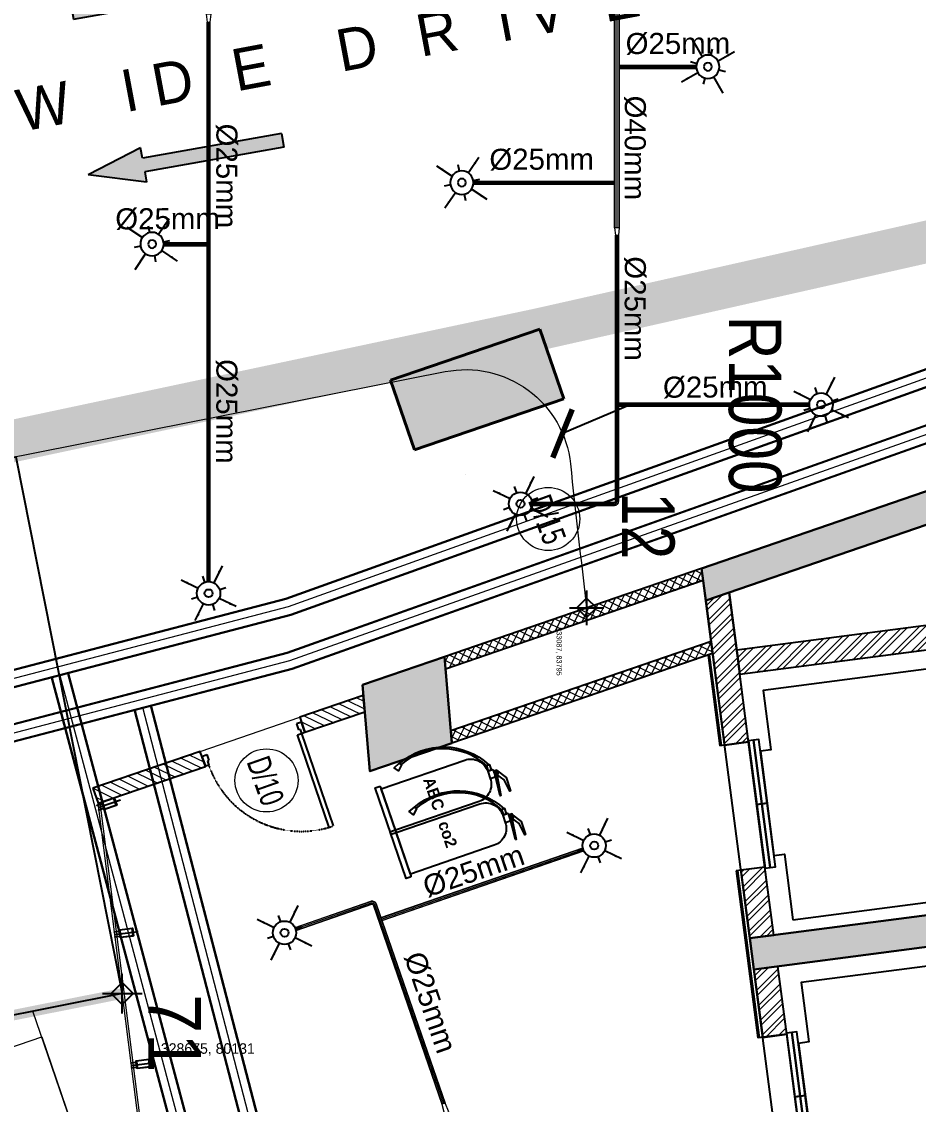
# Model space of a CAD drawing. Header units: inches. Extents: x 257070 to 799932, y -17980 to 269260.
# Drawn here: x 327719 to 336239, y 79079 to 89365 of the extents above; entities that cross this region are included whole.
import ezdxf
from ezdxf.enums import TextEntityAlignment as Align

# ---------------------------------------------------------------- set-up
doc = ezdxf.new("R2010")
doc.units = ezdxf.units.IN
doc.header["$MEASUREMENT"] = 0
doc.header["$PDMODE"] = 99
doc.header["$PDSIZE"] = 100
doc.linetypes.add('Basement 1floor plan$0$CENTERX2', pattern=[4, 2.5, -0.5, 0.5, -0.5])
doc.linetypes.add('CB_B2_AP$0$Str_00-04$0$HIDDEN4', pattern=[2.38125, 1.5875, -0.79375])
doc.layers.add('0-AES-F-HYDRANT PIPE', color=7, linetype='Continuous', lineweight=15, true_color=0xf57247)
for name, color, linetype in [('0-AES-F-SPRINKLER', 10, 'Continuous'), ('0-F-AES-FIRE EXTINGUISHER', 1, 'Continuous'), ('2 wheeler barrier', 170, 'Continuous'), ('basement-1 r.c.c.$0$DSP_R.C.C.', 1, 'Continuous'), ('basement-1 r.c.c.$0$DSP_R.C.C. HATCH', 253, 'Continuous'), ('C 9$0$DSP_GLAZING', 150, 'Continuous'), ('C 9$0$DSP_MISCELANEOUS', 143, 'Continuous'), ('CLADDING', 132, 'Continuous'), ('DSP_DOOR', 8, 'Continuous'), ('DSP_LIFT CAR', 251, 'Continuous'), ('DSP_MISCELANEOUS', 252, 'Continuous'), ('DSP_R.C.C. HATCH', 8, 'Continuous'), ('DSP_SLAB CO-ORDINATES', 160, 'Continuous'), ('DSP_TEXT', 6, 'Continuous'), ('DSP_TREE CO-ORDINATES', 206, 'Continuous'), ('DSP_WALL', 7, 'Continuous'), ('DSP_WALL HATCH', 8, 'Continuous'), ('RETAIL', 40, 'Continuous'), ('TILE-2', 33, 'Continuous')]:
    doc.layers.add(name, color=color, linetype=linetype)
for name, color, linetype, lineweight in [('0-AES-F-SPRINKLER PIPE', 10, 'Continuous', 15), ('04--HATCH-0', 253, 'Continuous', 13), ('07--DIM-2', 2, 'Continuous', 25), ('08--DOOR REF', 7, 'Continuous', 20), ('08--DOORREF', 7, 'Continuous', 20), ('08--DOORREF-1', 7, 'Continuous', 20), ('E--CONCRETE-4', 4, 'Continuous', 40), ('F--BRICKWALL HATCH', 252, 'Continuous', 20), ('F--BRICKWALL-3', 252, 'Continuous', 30), ('L--CURTAINWALL', 140, 'Continuous', 20), ('M--TILING-2', 252, 'Continuous', 18), ('Q--PARKING', 253, 'Continuous', 13), ('TEXT', 7, 'Continuous', 0)]:
    doc.layers.add(name, color=color, linetype=linetype, lineweight=lineweight)
doc.styles.add('CG', font='GOTHICB.TTF')
doc.styles.get("Standard").update_dxf_attribs({"font": 'arial.ttf'})
doc.styles.add('TEXT style 175', font='GOTHIC.TTF')
doc.styles.add('TEXT style 200', font='ARIALN.TTF')
doc.styles.add('TEXT style 75', font='ARIALN.TTF')
doc.dimstyles.new('75', dxfattribs={"dimscale": 1.5, "dimtxt": 200, "dimasz": 113, "dimexe": 113, "dimexo": 0, "dimgap": 25, "dimtad": 0, "dimdec": 0, "dimrnd": 5, "dimzin": 0, "dimdsep": 46, "dimtxsty": 'TEXT style 75', "dimblk": 'ARCHTICK', "dimcen": 0.09, "dimdle": 113, "dimclrd": 8, "dimclre": 8, "dimclrt": 256, "dimadec": 0, "dimazin": 0, "dimtfac": 1, "dimtdec": 0, "dimtofl": 0, "dimtmove": 1, "dimatfit": 3, "dimldrblk": 'OPEN90', "dimfxl": 0, "dimtolj": 1, "dimtzin": 0, "dimarcsym": 0})
doc.dimstyles.new('ISO-25', dxfattribs={"dimtxt": 2.5, "dimasz": 2.5, "dimexe": 1.25, "dimexo": 0.625, "dimtad": 1, "dimtxsty": 'Standard', "dimcen": 2.5, "dimadec": 0, "dimazin": 0, "dimtfac": 1, "dimtmove": 0, "dimatfit": 3, "dimfxl": 1, "dimarcsym": 0})
pattern_1 = [(45, (-880495.806, -1082619.096), (-44.1941738, 44.1941738), []), (135, (-880495.806, -1082619.096), (-44.1941738, -44.1941738), [])]
pattern_2 = [(116.07585, (39446.39, -47872.32), (-101.04895, -49.45057), []), (116.07585, (39463.59, -47822.15), (-101.04895, -49.45057), [])]

# ---------------------------------------------------------------- blocks, each defined once
blk = doc.blocks.new('_ArchTick')
at = {"color": 0, "linetype": 'ByBlock', "const_width": 0.15}
blk.add_lwpolyline([(-0.5, -0.5), (0.5, 0.5)], dxfattribs=at)
blk = doc.blocks.new('*D238')
at = {"layer": '07--DIM-2', "color": 251, "lineweight": -2, "ltscale": 1000, "transparency": 16777216}
for p, q in [((333502, 85726), (332858, 85452)), ((333852, 85726), (333502, 85726)), ((331939, 85059), (331939, 85059)), ((331939, 85059), (331939, 85059))]:
    blk.add_line(p, q, dxfattribs=at)
at = {"layer": 'DEFPOINTS', "color": 0, "ltscale": 1000, "transparency": 16777216}
for p in [(332858, 85452, 0), (331939, 85059, 0)]:
    blk.add_point(p, dxfattribs=at)
at = {"layer": '07--DIM-2', "color": 251, "lineweight": -2, "ltscale": 1000, "transparency": 16777216, "xscale": 350, "yscale": 350, "zscale": 350, "rotation": 203.0985526065471}
blk.add_blockref('_ArchTick', (332858, 85452), dxfattribs=at)
at = {"layer": '07--DIM-2', "ltscale": 1000, "transparency": 16777216, "insert": (334685, 85726), "char_height": 500, "attachment_point": 5, "rotation": 270, "style": 'TEXT style 75'}
blk.add_mtext('\\A1;R1000', dxfattribs=at)
blk = doc.blocks.new('_Open90')
at = {"color": 0, "linetype": 'ByBlock', "lineweight": -2}
for p, q in [((-0.5, 0.5), (0, 0)), ((0, 0), (-1, 0)), ((0, 0), (-0.5, -0.5))]:
    blk.add_line(p, q, dxfattribs=at)
blk = doc.blocks.new('*U172')
at = {"layer": 'DSP_SLAB CO-ORDINATES', "color": 206}
for p, q in [((0, -188), (0, 188)), ((-188, 0), (188, 0))]:
    blk.add_line(p, q, dxfattribs=at)
at = {"layer": 'DSP_SLAB CO-ORDINATES', "color": 206, "ltscale": 3.5}
blk.add_lwpolyline([(-105, 0), (0, 106), (105, 0), (0, -105), (-105, 0)], dxfattribs=at)
at = {"layer": 'DEFPOINTS', "style": 'TEXT style 175'}
blk.add_attdef('CORDINATE', (367, -572), '', height=100, dxfattribs=at)
at = {"layer": 'DSP_SLAB CO-ORDINATES', "color": 214, "style": 'TEXT style 175'}
blk.add_attdef('NO.', (247, -4), '', height=500, rotation=270, dxfattribs=at)
blk = doc.blocks.new('OPEN-NO')
at = {"layer": '08--DOORREF-1'}
blk.add_circle((0, 0), 300, dxfattribs=at)
at = {"layer": '08--DOORREF', "width": 0.7}
blk.add_attdef('OPEINGNO', text='', height=225, rotation=24.75, dxfattribs=at).set_placement((3, -5), align=Align.MIDDLE)
blk = doc.blocks.new('CE_B2_AP$0$P-Lift')
at = {"layer": 'DSP_LIFT CAR', "color": 8}
for points in [[(-41486, 62598), (-41486, 62748), (-42786, 62748), (-42786, 62598), (-41486, 62598)], [(-43265, 60470), (-43265, 62496), (-42536, 62496), (-42536, 62496), (-41736, 62496), (-41736, 62496), (-41067, 62496), (-41067, 60470), (-41636, 60470), (-41636, 60370), (-42636, 60370), (-42636, 60470), (-43265, 60470)]]:
    blk.add_lwpolyline(points, dxfattribs=at)
at = {"layer": 'DSP_LIFT CAR', "color": 8, "elevation": 0}
for points in [[(-42135, 60320), (-42746, 60320), (-42746, 60370), (-42135, 60370), (-42135, 60320)], [(-42135, 60270), (-42746, 60270), (-42746, 60320), (-42135, 60320), (-42135, 60270)], [(-41526, 60320), (-42135, 60320), (-42135, 60370), (-41526, 60370), (-41526, 60320)], [(-41526, 60270), (-42135, 60270), (-42135, 60320), (-41526, 60320), (-41526, 60270)]]:
    blk.add_lwpolyline(points, dxfattribs=at)
blk = doc.blocks.new('C 9$0$GLMUL')
at = {"layer": 'C 9$0$DSP_GLAZING', "color": 253, "ltscale": 3.5}
for points in [[(65515, 39378), (65503, 39378), (65503, 39428), (65500, 39428), (65500, 39378), (65456, 39378), (65456, 39428), (65453, 39428), (65453, 39378), (65440, 39378), (65440, 39253), (65515, 39253)], [(65443, 39256), (65443, 39375), (65512, 39375), (65512, 39256)]]:
    blk.add_lwpolyline(points, close=True, dxfattribs=at)
blk = doc.blocks.new('C 9$0$GRIDG')
at = {"layer": 'C 9$0$DSP_MISCELANEOUS', "color": 8, "ltscale": 3.5}
blk.add_line((39148, 75466), (38926, 75503), dxfattribs=at)
at = {"color": 8, "rotation": 260.4679748069429}
blk.add_blockref('C 9$0$GLMUL', (11108, 146569), dxfattribs=at)
blk = doc.blocks.new('CB_B2_AP$0$Str_00-04$0$Door-914')
at = {"layer": 'DSP_DOOR'}
for p, q in [((422, 914), (422, -16)), ((462, -16), (462, 914)), ((-468, -16), (-503, -16)), ((-503, -116), (-503, -16)), ((-468, -56), (-468, -16)), ((-468, -56), (-453, -56)), ((-453, -116), (-453, -56)), ((422, -16), (462, -16)), ((462, -56), (447, -56)), ((447, -116), (447, -56)), ((462, -56), (462, -16)), ((462, -16), (497, -16)), ((497, -16), (497, -116)), ((-503, -116), (-453, -116)), ((497, -116), (447, -116))]:
    blk.add_line(p, q, dxfattribs=at)
at = {"layer": 'DSP_DOOR', "linetype": 'CB_B2_AP$0$Str_00-04$0$HIDDEN4', "ltscale": 0.05, "extrusion": (0, 0, -1)}
blk.add_ellipse((462, -16), major_axis=(-658, 658), ratio=1, start_param=-0.785398, end_param=0.785398, dxfattribs=at)
blk = doc.blocks.new('A$C74B46BF2')
at = {"layer": '04--HATCH-0'}
h = blk.add_hatch(dxfattribs=at)
h.set_pattern_fill('ANSI37', color=8, scale=500)
h.set_pattern_definition(pattern_1)
h.paths.add_polyline_path([(-17918, 41993), (-17802, 41965), (-17803, 44553), (-17918, 44576)])
h = blk.add_hatch(dxfattribs=at)
h.set_pattern_fill('ANSI37', color=8, scale=500)
h.set_pattern_definition(pattern_1)
h.paths.add_polyline_path([(-17232, 41823), (-17117, 41795), (-17118, 44413), (-17233, 44437)])
at = {"layer": 'basement-1 r.c.c.$0$DSP_R.C.C. HATCH'}
blk.add_hatch(color=8, dxfattribs=at).paths.add_polyline_path([(-11309, 46426), (-10611, 49856), (-10905, 49916), (-11603, 46486), (-17919, 47770), (-17918, 44576), (-17618, 44515), (-17619, 47403), (-13882, 46643), (-14446, 43870), (-14152, 43810), (-13588, 46584), (-11138, 46085), (-11702, 43312), (-11408, 43252), (-10844, 46026), (-8318, 45512), (-8317, 42624), (-8017, 42563), (-8019, 49329), (-8319, 49390), (-8318, 45818)])
at = {"layer": 'basement-1 r.c.c.$0$DSP_R.C.C. HATCH', "ltscale": 2}
blk.add_hatch(color=8, dxfattribs=at).paths.add_polyline_path([(-17917, 41169), (-17917, 41993), (-17117, 41795), (-17117, 40970)])
at = {"layer": 'F--BRICKWALL HATCH', "ltscale": 3.5}
h = blk.add_hatch(dxfattribs=at)
h.set_pattern_fill('ANSI32', color=8, scale=300, angle=71.0759, style=0)
h.set_pattern_definition(pattern_2)
h.paths.add_polyline_path([(-16332, 47142), (-16557, 47187), (-17075, 44640), (-17618, 44750), (-17618, 44515), (-16259, 44239), (-16213, 44464), (-16850, 44594)])
h.paths.add_polyline_path([(-15037, 44225), (-15083, 44000), (-14446, 43870), (-14400, 44095)])
h.paths.add_polyline_path([(-14106, 44036), (-14152, 43810), (-13515, 43681), (-13469, 43906)])
h.paths.add_polyline_path([(-11362, 43478), (-11408, 43252), (-10771, 43123), (-10725, 43348)])
h.paths.add_polyline_path([(-9549, 43109), (-9595, 42884), (-8317, 42624), (-8317, 42858)])
h = blk.add_hatch(dxfattribs=at)
h.set_pattern_fill('ANSI32', color=8, scale=300, angle=71.0759, style=0)
h.set_pattern_definition(pattern_2)
h.paths.add_polyline_path([(-15037, 44225), (-15083, 44000), (-14446, 43870), (-14400, 44095)])
h.paths.add_polyline_path([(-12293, 43667), (-12339, 43442), (-11702, 43312), (-11656, 43537)])
h.paths.add_polyline_path([(-11362, 43478), (-11408, 43252), (-10771, 43123), (-10725, 43348)])
h.paths.add_polyline_path([(-9549, 43109), (-9595, 42884), (-8317, 42624), (-8317, 42858)])
at = {"layer": 'F--BRICKWALL HATCH'}
h = blk.add_hatch(dxfattribs=at)
h.set_pattern_fill('ANSI31', color=8, scale=500, style=0)
h.set_pattern_definition([(45, (-880495.806, -1082619.096), (-44.1941738, 44.1941738), [])])
h.paths.add_polyline_path([(-17818, 41144), (-17818, 40507), (-17667, 40507), (-17668, 41107)])
h.paths.add_polyline_path([(-17817, 38429), (-17667, 38429), (-17667, 39507), (-17817, 39507)])
at = {"layer": 'basement-1 r.c.c.$0$DSP_R.C.C.', "color": 8, "lineweight": 30, "elevation": 0}
for points in [[(-17618, 44515), (-17918, 44576), (-17919, 47770), (-11603, 46486), (-10905, 49916), (-10611, 49856), (-11309, 46426), (-8318, 45818), (-8319, 49390), (-8019, 49329), (-8017, 42563), (-8317, 42624), (-8318, 45512), (-10844, 46026), (-11408, 43252), (-11702, 43312), (-11138, 46085), (-13588, 46584), (-14152, 43810), (-14446, 43870), (-13882, 46643), (-17619, 47403)], [(-17917, 41169), (-17917, 41993), (-17117, 41795), (-17117, 40970)]]:
    blk.add_lwpolyline(points, close=True, dxfattribs=at)
at = {"layer": 'CLADDING', "color": 8}
for p, q in [((-16163, 44454), (-16114, 44444)), ((-15085, 44235), (-15134, 44245))]:
    blk.add_line(p, q, dxfattribs=at)
at = {"layer": 'DSP_DOOR', "color": 8}
for p, q in [((-15085, 44235), (-16163, 44454)), ((-12293, 43667), (-13469, 43906))]:
    blk.add_line(p, q, dxfattribs=at)
at = {"layer": 'DSP_R.C.C. HATCH', "color": 8, "ltscale": 0.1}
blk.add_line((-17046, 44634), (-16850, 44594), dxfattribs=at)
at = {"layer": 'DSP_TEXT', "color": 8, "elevation": 0}
for points in [[(-16213, 44464), (-16268, 44195)], [(-17118, 44380), (-16266, 44206)], [(-17118, 44368), (-16268, 44195)], [(-15037, 44225), (-15092, 43956)], [(-15092, 43956), (-13524, 43637)], [(-15090, 43967), (-13522, 43648)], [(-13469, 43906), (-13524, 43637)]]:
    blk.add_lwpolyline(points, dxfattribs=at)
at = {"layer": 'DSP_WALL', "color": 8}
for p, q in [((-16850, 44594), (-16332, 47142)), ((-17046, 44634), (-17618, 44750)), ((-17918, 44576), (-17917, 41993)), ((-17803, 44553), (-17802, 41965)), ((-16163, 44454), (-17046, 44634)), ((-17233, 44437), (-17232, 41823)), ((-17118, 44413), (-17117, 41795)), ((-14400, 44095), (-15085, 44235))]:
    blk.add_line(p, q, dxfattribs=at)
at = {"layer": 'DSP_WALL', "color": 8, "ltscale": 0.1, "elevation": 0}
for points in [[(-16332, 47142), (-16557, 47187), (-17075, 44640), (-17618, 44750), (-17618, 44515), (-16259, 44239), (-16213, 44464), (-16850, 44594)], [(-15037, 44225), (-15083, 44000), (-14446, 43870), (-14400, 44095)], [(-14106, 44036), (-14152, 43810), (-13515, 43681), (-13469, 43906)]]:
    blk.add_lwpolyline(points, close=True, dxfattribs=at)
at = {"layer": 'DSP_WALL', "color": 8, "ltscale": 3.5, "elevation": 0}
blk.add_lwpolyline([(-15037, 44225), (-15083, 44000), (-14446, 43870), (-14400, 44095)], close=True, dxfattribs=at)
at = {"layer": 'DSP_WALL', "color": 8, "elevation": 0}
for points in [[(-17818, 41144), (-17818, 40507), (-17667, 40507), (-17668, 41107)], [(-17817, 38429), (-17667, 38429), (-17667, 39507), (-17817, 39507)]]:
    blk.add_lwpolyline(points, close=True, dxfattribs=at)
at = {"layer": 'DSP_WALL HATCH', "color": 8, "ltscale": 0.1}
blk.add_line((-17217, 41820), (-17117, 41795), dxfattribs=at)
at = {"layer": 'L--CURTAINWALL', "color": 8}
for p, q in [((-9722, 36806), (-17667, 38450)), ((-9722, 36785), (-17667, 38429))]:
    blk.add_line(p, q, dxfattribs=at)
at = {"layer": 'TEXT', "color": 8}
blk.add_line((-17817, 39507), (-17818, 40507), dxfattribs=at)
at = {"layer": 'TILE-2', "color": 8}
blk.add_line((-8017, 42563), (-17803, 44553), dxfattribs=at)
at = {"color": 8, "extrusion": (-2.01948e-28, -1.51461e-28, -1), "zscale": -0.9999999999999998, "rotation": 11.49587708827469}
for p in [(68927, -6319, 0), (66183, -6877, 0)]:
    blk.add_blockref('CE_B2_AP$0$P-Lift', p, dxfattribs=at)
at = {"layer": '08--DOOR REF', "color": 8}
ref = blk.add_blockref('OPEN-NO', (-17353, 40013), dxfattribs=dict(at, rotation=336.4265419168516))
ref.add_attrib('OPEINGNO', 'D/10', dxfattribs={"layer": '08--DOORREF', "height": 225, "rotation": 0.4265, "width": 0.7}).set_placement((-17352, 40008), align=Align.MIDDLE)
at = {"layer": 'C 9$0$DSP_GLAZING', "color": 8}
for p, xscale, rotation in [((63274, 64542), -0.9999999999999999, 80.47909301068799), ((68086, 47315), -0.9999999999999996, 68.75395451964148), ((69315, 47061), -0.9999999999999996, 68.75395451964148)]:
    blk.add_blockref('C 9$0$GRIDG', p, dxfattribs=dict(at, xscale=xscale, rotation=rotation))
at = {"layer": 'DSP_DOOR', "color": 8, "extrusion": (7.65132e-15, -2.90547e-21, -1), "zscale": -1, "rotation": 90}
blk.add_blockref('CB_B2_AP$0$Str_00-04$0$Door-914', (17652, 40010), dxfattribs=at)
blk = doc.blocks.new('basement1_AP$0$AR-DIR-A')
h = blk.add_hatch()
h.set_pattern_fill('ANSI31', color=8)
h.paths.add_polyline_path([(158, -458), (26, -458), (26, -1800), (-74, -1800), (92, -2335), (258, -1800), (158, -1800)])
at = {"layer": 'DSP_MISCELANEOUS', "color": 8}
for p, q in [((158, -458), (26, -458)), ((26, -458), (26, -1800)), ((158, -458), (158, -1800)), ((26, -1800), (-74, -1800)), ((-74, -1800), (92, -2335)), ((258, -1800), (92, -2335)), ((158, -1800), (258, -1800))]:
    blk.add_line(p, q, dxfattribs=at)
blk = doc.blocks.new('*U493')
at = {"layer": 'DSP_TREE CO-ORDINATES', "color": 162}
for p, q in [((0, -329), (0, 329)), ((-329, 0), (329, 0))]:
    blk.add_line(p, q, dxfattribs=at)
at = {"layer": 'DSP_TREE CO-ORDINATES', "color": 162, "ltscale": 3.5}
blk.add_lwpolyline([(-185, 0), (0, 185), (185, 0), (0, -184), (-185, 0)], dxfattribs=at)
at = {"layer": 'DEFPOINTS', "style": 'TEXT style 175'}
blk.add_attdef('CORDINATE', (367, -572), '', height=100, dxfattribs=at)
at = {"layer": 'DSP_TREE CO-ORDINATES', "color": 164, "style": 'TEXT style 200'}
blk.add_attdef('NO.', (-2199, 670), '', height=1000, dxfattribs=at)
blk = doc.blocks.new('A$C38B57D14')
at = {"color": 1}
for points in [[(331, 896.2), (325.1, 903.8), (325.1, 915.6), (402.4, 967.6), (507.6, 967.6), (508.4, 961.7), (412.4, 947.3), (356.4, 908.4), (344.9, 896.2), (331, 896.2)], [(356.4, 908.4), (518.9, 886.4), (518.2, 881.3), (344.9, 896.2)]]:
    blk.add_lwpolyline(points, dxfattribs=at)
for points in [[(325.1, 896.2), (356.4, 896.2), (356.4, 920.5), (325.1, 920.5)], [(311.4, 882.4), (269.9, 882.4), (269.9, 855.8), (311.4, 855.8)], [(34.7, 235), (51.3, 246.7), (89, 211), (54.8, 187.1)]]:
    blk.add_lwpolyline(points, close=True, dxfattribs=at)
blk.add_lwpolyline([(269.9, 858.3, 0.380099), (48.4, 244.6), (37.2, 236.7, -0.385151), (269.9, 876.8)], format="xyb", dxfattribs=at)
for points in [[(311.4, 851.3), (370.1, 851.3, -0.414214), (507.3, 714.2), (507.3, 41.9), (174.3, 41.9), (174.3, 714.2, -0.414214)], [(311.4, 851.3), (370.1, 851.3), (370.1, 882.4, 0.414214), (356.4, 896.2), (325.1, 896.2, 0.414214), (311.4, 882.4)], [(161, 41.9), (520.6, 41.9, -0.414214), (528.6, 33.8), (528.6, 0), (152.9, 0), (152.9, 33.8, -0.414214)]]:
    blk.add_lwpolyline(points, format="xyb", close=True, dxfattribs=at)
blk.add_circle((340.8, 908.4), 7.79, dxfattribs=at)
at = {"color": 7, "style": 'CG'}
blk.add_text('ABC', height=88.5, dxfattribs=at).set_placement((211.4, 364.3))
blk = doc.blocks.new('A$C1C2B0A82')
at = {"color": 1}
for points in [[(414, 1120), (407, 1130), (407, 1145), (503, 1209), (635, 1209), (636, 1202), (516, 1184), (446, 1135), (431, 1120), (414, 1120)], [(446, 1135), (649, 1108), (648, 1102), (431, 1120)]]:
    blk.add_lwpolyline(points, dxfattribs=at)
for points in [[(407, 1120), (446, 1120), (446, 1151), (407, 1151)], [(389, 1103), (338, 1103), (338, 1070), (389, 1070)], [(44, 294), (64, 308), (111, 264), (69, 234)]]:
    blk.add_lwpolyline(points, close=True, dxfattribs=at)
blk.add_lwpolyline([(338, 1073, 0.380099), (61, 306), (47, 296, -0.385151), (338, 1096)], format="xyb", dxfattribs=at)
for points in [[(389, 1064), (463, 1064, -0.414214), (634, 893), (634, 52), (218, 52), (218, 893, -0.414214)], [(389, 1064), (463, 1064), (463, 1103, 0.414214), (446, 1120), (407, 1120, 0.414214), (389, 1103)], [(201, 52), (651, 52, -0.414214), (661, 42), (661, 0), (191, 0), (191, 42, -0.414214)]]:
    blk.add_lwpolyline(points, format="xyb", close=True, dxfattribs=at)
blk.add_circle((426, 1135), 9.74, dxfattribs=at)
at = {"color": 7, "style": 'CG'}
blk.add_text('co2', height=110.6, dxfattribs=at).set_placement((264, 455))
blk = doc.blocks.new('*U603')
at = {"layer": '0-AES-F-SPRINKLER'}
for p, q in [((171672, 56809), (171672, 56871)), ((171562, 56699), (171500, 56699)), ((171783, 56699), (171845, 56699)), ((171672, 56588), (171672, 56526))]:
    blk.add_line(p, q, dxfattribs=at)
for radius in [111, 37.8]:
    blk.add_circle((171672, 56699), radius, dxfattribs=at)
at = {"layer": '0-AES-F-SPRINKLER PIPE'}
for points, override in [([(171468, 56903), (171594, 56777)], {"dimasz": 70, "dimtad": 0, "dimfxl": 13, "dimarcsym": 1}), ([(171877, 56903), (171751, 56777)], {"dimasz": 70, "dimtad": 0, "dimfxl": 13, "dimarcsym": 1}), ([(171468, 56494), (171594, 56620)], {"dimasz": 70, "dimtad": 0, "dimfxl": 13, "dimarcsym": 1}), ([(171877, 56494), (171751, 56620)], {"dimasz": 70, "dimgap": 0.625, "dimtad": 0, "dimfxl": 13, "dimarcsym": 1})]:
    blk.add_leader(points, dimstyle='ISO-25', override=override, dxfattribs=at)

msp = doc.modelspace()

# ---------------------------------------------------------------- linework, layer by layer
at = {"layer": '0-AES-F-HYDRANT PIPE', "ltscale": 1000, "elevation": 0}
for points in [[(294384.1, 89070.6), (316707.2, 80347), (330231.7, 83879.5), (345455.4, 89336.5), (346139.8, 87248.9), (345573.3, 87005.5)], [(294387.5, 89080), (316707.8, 80357.5), (330228.8, 83889), (345461.7, 89349.3), (346152.1, 87243.3), (345577.2, 86996.3)], [(294358.5, 88999.8), (316702.6, 80268), (330254, 83807.5), (345408, 89239.5), (346046.8, 87290.8), (345543.6, 87074.7)], [(294329.5, 88919.6), (316697.3, 80178.5), (330279.2, 83726), (345354.3, 89129.7), (345941.5, 87338.4), (345509.9, 87153)], [(294332.9, 88929), (316697.9, 80189), (330276.3, 83735.5), (345360.6, 89142.5), (345953.8, 87332.8), (345513.9, 87143.8)], [(327999.6, 83130.5), (336302.9, 51944.1), (348158, 56692.6), (347766.2, 58912.3)], [(328009.3, 83133.1), (336309.6, 51957.5), (348146.8, 56698.9), (347756.3, 58910.6)], [(328082.1, 83152.1), (336360.5, 52059), (348062, 56746), (347682.2, 58897.5)], [(328154.9, 83171.1), (336411.4, 52160.5), (347977.2, 56793.1), (347608.1, 58884.4)], [(328164.6, 83173.6), (336418.1, 52173.9), (347966, 56799.4), (347598.2, 58882.7)]]:
    msp.add_lwpolyline(points, dxfattribs=at)
at = {"layer": '0-AES-F-SPRINKLER PIPE', "ltscale": 1000, "elevation": 0}
for points in [[(289695.4, 192040.5), (289492.7, 189366), (300852.7, 184162.4), (297592.4, 166572.7), (301217, 141509.9), (303053.8, 130527.9), (301502.8, 115884.4), (296279.7, 97779.6), (293101.2, 89214.1, 0.2926298), (293186.4, 89022.5), (316711.7, 79666.6), (330293.5, 83212.7), (345003.4, 88448.1), (345549.8, 86789.5)], [(289705.3, 192039.7), (289503.2, 189372.1), (300863.9, 184168.2), (297602.5, 166572.5), (301226.9, 141511.4), (303063.8, 130528.2), (301512.6, 115882.5), (296289.2, 97776.5), (293113.9, 89219.8, 0.2906855), (293199.1, 89028.2), (316712.4, 79677.1), (330290.6, 83222.2), (345009.7, 88461), (345559.3, 86792.7)], [(289779.5, 192034.1), (289581.3, 189418.2), (300948.2, 184211.4), (297678.5, 166571), (301301, 141523), (303139.5, 130530.5), (301586.5, 115868), (296360.5, 97753), (293209.8, 89262.4, 0.4074396), (293295, 89070.8), (316717.2, 79755.9), (330268.5, 83294), (345056.9, 88557.4), (345630.5, 86816.1)], [(289853.6, 192028.5), (289659.3, 189464.2), (301032.5, 184254.6), (297754.5, 166569.5), (301375.1, 141534.6), (303215.2, 130532.8), (301660.4, 115853.5), (296431.8, 97729.5), (293305.6, 89305, 0.4074396), (293390.8, 89113.4), (316722.1, 79834.7), (330246.4, 83365.8), (345104.1, 88653.9), (345701.8, 86839.6)], [(289863.6, 192027.7), (289669.8, 189470.4), (301043.8, 184260.4), (297764.6, 166569.3), (301385, 141536.1), (303225.2, 130533.1), (301670.2, 115851.6), (296441.3, 97726.4), (293318.4, 89310.7, 0.4074396), (293403.6, 89119.1), (316722.8, 79845.2), (330243.5, 83375.3), (345110.4, 88666.7), (345711.3, 86842.7)]]:
    msp.add_lwpolyline(points, format="xyb", dxfattribs=at)
at = {"layer": '0-AES-F-SPRINKLER PIPE', "ltscale": 1000}
for points in [[(333352.8, 87406.5), (333352.8, 94565.4)], [(333356.8, 87406.5), (333356.8, 94565.4)], [(333376.8, 87406.5), (333376.8, 94565.4)], [(333396.8, 87406.5), (333396.8, 94565.4)], [(333400.8, 87406.5), (333400.8, 94565.4)], [(329480.8, 84044), (329480.8, 89359)], [(329483.8, 84044.4), (329483.8, 89359)], [(329496.3, 84045.1), (329496.3, 89359)], [(329508.8, 84044.4), (329508.8, 89359)], [(329511.8, 84044), (329511.8, 89359)], [(333392.3, 85742.7), (335204.7, 85742.7)], [(333392.3, 85739.7), (335204.4, 85739.7)], [(333392.3, 85727.2), (335203.7, 85727.2)], [(333392.3, 85714.7), (335204.4, 85714.7)], [(333392.3, 85711.7), (335204.7, 85711.7)], [(331133.1, 80853.1), (333050.7, 81515.9)], [(331134.1, 80850.2), (333051.3, 81512.9)], [(331138.2, 80838.4), (333054.7, 81500.8)], [(331142.3, 80826.6), (333059.4, 81489.3)], [(331143.3, 80823.8), (333060.8, 81486.6)]]:
    msp.add_lwpolyline(points, dxfattribs=at)
for points in [[(329520.3, 89436.5), (329472.3, 89436.5), (329480.8, 89359), (329511.8, 89359)], [(333400.8, 87406.5), (333352.8, 87406.5), (333361.3, 87336.5), (333392.3, 87336.5)], [(331742.2, 79090.9), (331712.9, 79080.8), (331734.2, 78993.2), (331779.5, 79008.9)]]:
    msp.add_lwpolyline(points, close=True, dxfattribs=at)
at = {"layer": '0-AES-F-SPRINKLER PIPE', "ltscale": 1000, "elevation": 0}
for points in [[(333400.8, 88951.5), (334129.8, 88951.5)], [(333400.8, 88948.5), (334129.4, 88948.5)], [(333400.8, 88936), (334128.7, 88936)], [(333400.8, 88923.5), (334129.4, 88923.5)], [(333400.8, 88920.5), (334129.8, 88920.5)], [(332011.7, 87850.7), (333352.8, 87850.7)], [(332012.1, 87847.7), (333352.8, 87847.7)], [(332011.7, 87819.7), (333352.8, 87819.7)], [(332012.1, 87822.7), (333352.8, 87822.7)], [(332012.8, 87835.2), (333352.8, 87835.2)], [(329069, 87267.4), (329480.8, 87267.4)], [(329069, 87236.4), (329480.8, 87236.4)], [(329069.3, 87264.4), (329480.8, 87264.4)], [(329069.3, 87239.4), (329480.8, 87239.4)], [(329070.1, 87251.9), (329480.8, 87251.9)], [(328784.5, 82829.1), (332971.6, 66704.1), (337145.5, 53352.9), (348447.3, 57501), (347890.4, 59163.5)], [(328794.2, 82831.7), (332981.2, 66706.9), (337151.9, 53365.9), (348437, 57507.9), (347880.4, 59163.1)], [(328866.8, 82850.5), (333053.3, 66727.5), (337200, 53463.5), (348360, 57559.5), (347805.4, 59160.3)], [(328939.4, 82869.4), (333125.5, 66748.1), (337248.1, 53561.1), (348283, 57611.1), (347730.5, 59157.5)], [(328949.1, 82871.9), (333135.1, 66750.9), (337254.5, 53574.1), (348272.7, 57618), (347720.5, 59157.1)]]:
    msp.add_lwpolyline(points, dxfattribs=at)
at = {"layer": '0-AES-F-SPRINKLER PIPE', "ltscale": 1000}
for points in [[(332569, 84800.3), (333351.8, 84800.3, 0.4142136), (333361.3, 84809.8), (333361.3, 87336.5)], [(332569, 84769.3), (333351.8, 84769.3, 0.4142136), (333392.3, 84809.8), (333392.3, 87336.5)], [(332569.4, 84797.3), (333351.8, 84797.3, 0.4142136), (333364.3, 84809.8), (333364.3, 87336.5)], [(332569.4, 84772.3), (333351.8, 84772.3, 0.4142136), (333389.3, 84809.8), (333389.3, 87336.5)], [(332570.1, 84784.8), (333351.8, 84784.8, 0.4142136), (333376.8, 84809.8), (333376.8, 87336.5)], [(330317.2, 80760.2), (331036.4, 81008.8, -0.4142136), (331087.9, 80983.8), (331742.2, 79090.9)], [(330318.1, 80757.4), (331037.4, 81006, -0.4142136), (331085.1, 80982.8), (331739.4, 79089.9)], [(330322.2, 80745.6), (331041.5, 80994.2, -0.4142136), (331073.3, 80978.7), (331727.5, 79085.9)], [(330326.3, 80733.8), (331045.6, 80982.4, -0.4142136), (331061.5, 80974.6), (331715.7, 79081.8)], [(330327.3, 80730.9), (331046.6, 80979.5, -0.4142136), (331058.6, 80973.7), (331712.9, 79080.8)]]:
    msp.add_lwpolyline(points, format="xyb", dxfattribs=at)
at = {"layer": '2 wheeler barrier', "color": 8, "const_width": 100, "elevation": 0}
msp.add_lwpolyline([(308334.1, 75171.7), (308667.2, 74176.6), (322405, 78888.2), (328675.2, 80130.9)], dxfattribs=at)
at = {"layer": 'basement-1 r.c.c.$0$DSP_R.C.C. HATCH', "color": 8}
msp.add_trace([(332870.3, 85782.3, 0), (332643.3, 86444.5, 0), (331451.4, 85295.9, 0), (331224.3, 85958, 0)], dxfattribs=at)
at = {"layer": 'DSP_TEXT', "color": 8, "elevation": 0}
for points in [[(334241.1, 83345.7), (334353.2, 82485.8)], [(334241.1, 83345.7), (334353.2, 82485.8)], [(334252.7, 83349.7), (334365.1, 82487.4)], [(334252.7, 83349.7), (334365.1, 82487.4)], [(334625.9, 82521.4), (334353.2, 82485.8)], [(334625.9, 82521.4), (334353.2, 82485.8)], [(334781.1, 81331.5), (334508.4, 81295.9)], [(334781.1, 81331.5), (334508.4, 81295.9)], [(334508.4, 81295.9), (334715.3, 79709.3)], [(334508.4, 81295.9), (334715.3, 79709.3)], [(334520.3, 81297.5), (334727.2, 79710.8)], [(334520.3, 81297.5), (334727.2, 79710.8)], [(334988, 79744.8), (334715.3, 79709.3)], [(334988, 79744.8), (334715.3, 79709.3)]]:
    msp.add_lwpolyline(points, dxfattribs=at)
at = {"layer": 'E--CONCRETE-4', "color": 8}
for p, q in [((332643.3, 86444.5, 0), (331224.3, 85958, 0)), ((332870.3, 85782.3, 0), (332643.3, 86444.5, 0)), ((331224.3, 85958, 0), (331451.4, 85295.9, 0)), ((331451.4, 85295.9, 0), (332870.3, 85782.3, 0))]:
    msp.add_line(p, q, dxfattribs=at)
at = {"layer": 'F--BRICKWALL-3', "color": 8}
msp.add_line((334516, 83364.2, 0), (334440.6, 83942.8, 0), dxfattribs=at)
at = {"layer": 'M--TILING-2', "color": 8, "linetype": 'Basement 1floor plan$0$CENTERX2', "ltscale": 1000, "const_width": 400, "elevation": 0}
msp.add_lwpolyline([(362913.5, 78945.2), (356607.5, 78193.9), (356438.2, 72048.3), (343669.7, 67336.7), (342600.9, 73096.2), (342087.7, 75861.7), (341941.8, 76287.4), (341917.2, 76359.2), (332268.4, 73048.3), (329845.4, 72318.4), (330647.8, 66756.1), (307375.3, 58777.1), (306624.2, 64255), (304158.1, 63408.2), (297379.9, 61087.4), (297421.1, 71567), (313496.8, 77026.1), (313768.1, 82434.7), (332643.3, 86444.5), (338945.2, 87865.2), (350086.4, 91684.8, -0.0291146), (350643, 101934, -0.0244026)], format="xyb", dxfattribs=at)
at = {"layer": 'M--TILING-2', "color": 8, "elevation": 0}
msp.add_lwpolyline([(308334.1, 75171.6), (312092.1, 76431.8, 0.3026179), (313451.1, 78184.5), (313811.3, 82120.7, -0.3324689), (314212.1, 82565.6), (331744.2, 86040.2, -0.4411032), (332933.2, 85163.8, 0.0037706), (333087.4, 83795.5)], format="xyb", dxfattribs=at)
msp.add_lwpolyline([(328883.2, 76881.2), (327826.4, 79962.6)], dxfattribs=at)
at = {"layer": 'Q--PARKING', "color": 8, "elevation": 0}
msp.add_lwpolyline([(326342.5, 78124.2), (326018.1, 79070.2), (327910, 79719), (328234.4, 78773.1), (326342.5, 78124.2)], close=True, dxfattribs=at)
at = {"layer": 'RETAIL', "color": 8, "elevation": 0}
msp.add_lwpolyline([(328675.2, 80130.9), (326124.8, 79625.4), (325113.9, 84726.2), (327664.3, 85231.7)], close=True, dxfattribs=at)

# ---------------------------------------------------------------- block references
at = {"color": 8, "rotation": 288.9241474647687}
msp.add_blockref('A$C74B46BF2', (297823.3, 52764.2, 0), dxfattribs=at)
at = {"color": 51, "extrusion": (5.95423e-06, 1.07356e-06, 1), "rotation": 288.9451936297985}
msp.add_blockref('A$C1C2B0A82', (331157.9, 81849.4, 2.1), dxfattribs=at)
at = {"layer": '0-AES-F-SPRINKLER', "color": 7, "xscale": -1}
for p, rotation in [((434171.2, 239600.5, 0), 74.721705493004), ((354145.1, 267254.7, 0), 101.2098694776947), ((351202.3, 266671.5, 0), 101.2098694776947)]:
    msp.add_blockref('*U603', p, dxfattribs=dict(at, rotation=rotation))
at = {"layer": '0-AES-F-SPRINKLER', "color": 7, "rotation": 108.9424593604549}
for p in [(444670.5, -58242.9), (441815.3, -59185.3, 0), (438852.4, -60035.9), (442515.5, -62433.1), (439573.5, -63260.8)]:
    msp.add_blockref('*U603', p, dxfattribs=at)
at = {"layer": '0-F-AES-FIRE EXTINGUISHER', "color": 7, "extrusion": (5.95423e-06, 1.07356e-06, 1), "xscale": 1.25, "yscale": 1.25, "zscale": 1.25, "rotation": 288.9451936297985}
msp.add_blockref('A$C38B57D14', (331015, 82265.8, 2.1), dxfattribs=at)
at = {"layer": '08--DOOR REF', "color": 8, "rotation": 265.3506893816194}
msp.add_blockref('OPEN-NO', (332722.1, 84640.2, 0), dxfattribs=at).add_auto_attribs({'OPEINGNO': 'D/15'})
at = {"layer": 'DSP_MISCELANEOUS', "color": 8, "rotation": 100.0882277393179}
msp.add_blockref('basement1_AP$0$AR-DIR-A', (327766.9, 89282.8, 0), dxfattribs=at)
at = {"layer": 'DSP_MISCELANEOUS', "color": 8, "xscale": -1, "rotation": 280.0882277392473}
msp.add_blockref('basement1_AP$0$AR-DIR-A', (330666.3, 88228.4, 0), dxfattribs=at)
at = {"layer": 'DSP_SLAB CO-ORDINATES', "color": 8, "ltscale": 3.5}
msp.add_blockref('*U172', (328675.2, 80130.9, 0), dxfattribs=at).add_auto_attribs({'NO.': '71', 'CORDINATE': '328675, 80131'})
at = {"layer": 'DSP_TREE CO-ORDINATES', "color": 8, "ltscale": 1000, "xscale": 0.5, "yscale": 0.5, "zscale": 0.5, "rotation": 270}
msp.add_blockref('*U493', (333087.4, 83795.5, 0), dxfattribs=at).add_auto_attribs({'NO.': '12', 'CORDINATE': '333087, 83795'})

# ---------------------------------------------------------------- texts
at = {"layer": '0-AES-F-SPRINKLER PIPE', "color": 7, "linetype": 'Continuous', "lineweight": -3, "ltscale": 0.9, "char_height": 200, "width": 685.774}
for s, insert, attachment_point, rotation in [('%%C25mm', (333954.1, 89258.8, 0), 2, 0.1922), ('%%C40mm', (333441.3, 88166.4), 8, 269.8078), ('%%C25mm', (329560.9, 87900.1), 8, 269.8078), ('%%C25mm', (332659.5, 88158.5, 0), 2, 0.1922), ('%%C25mm', (329105.3, 87593.2, 0), 2, 0.1922), ('%%C25mm', (333441.3, 86639.4), 8, 269.8078), ('%%C25mm', (329560.9, 85662.6), 8, 269.8078), ('%%C25mm', (334308.8, 85993.8), 2, 0.1922), ('%%C25mm', (331980, 81393.3, 0), 2, 18.82422), ('%%C25mm', (331700.2, 80079.9, 0), 2, 288.82422)]:
    msp.add_mtext(s, dxfattribs=dict(at, insert=insert, attachment_point=attachment_point, rotation=rotation))
at = {"layer": 'TEXT', "color": 8, "ltscale": 1000, "insert": (320532.1, 86967.1, 0), "char_height": 400, "attachment_point": 7, "rotation": 10.60861, "style": 'TEXT style 175'}
msp.add_mtext_dynamic_manual_height_columns('{\\T2;TWO WAY 6M WIDE DRIVE WAY}', width=23911.084, gutter_width=20, heights=[0], dxfattribs=at)

# ---------------------------------------------------------------- dimensions: what is measured, and where the dimension line sits
at = {"layer": '07--DIM-2', "color": 8, "ltscale": 1000}
dim = msp.add_radius_dim(center=(331938.6, 85059.3, 0), mpoint=(332858.5, 85451.6, 0), dimstyle='75', override={"dimscale": 1, "dimtxt": 500, "dimasz": 350, "dimclrd": 251, "dimclre": 251}, dxfattribs=at)
dim.commit()
dim.dimension.update_dxf_attribs({"geometry": '*D238', "text_midpoint": (334685, 85726.2), "text_rotation": 270})

doc.saveas('drawing.dxf')
